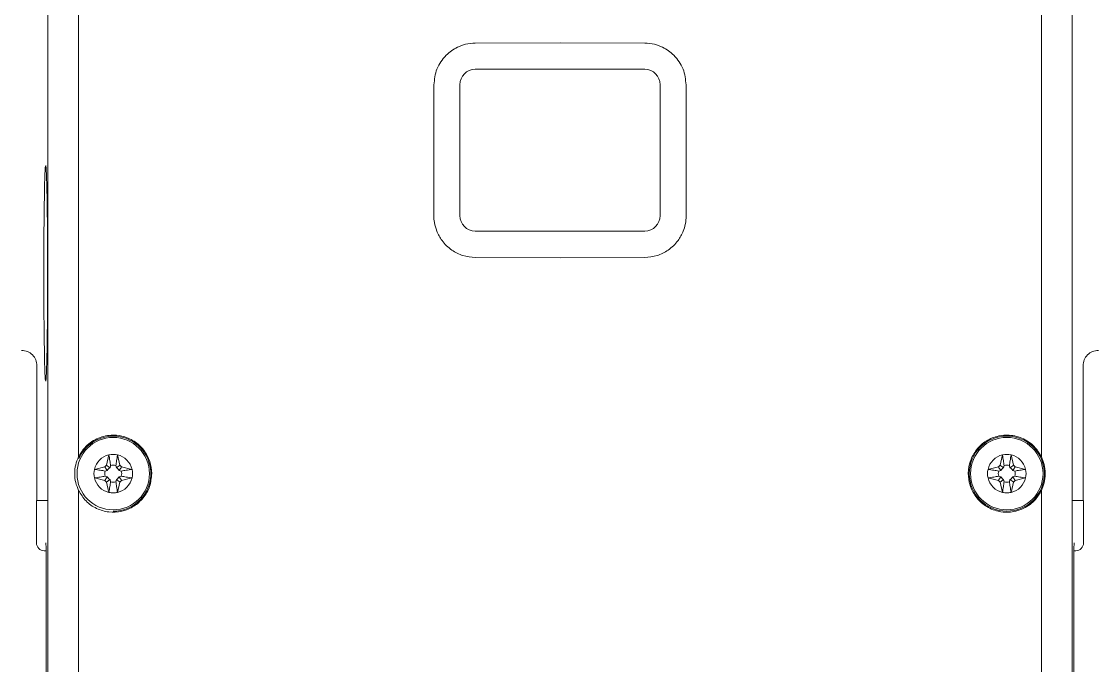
# Model space of a CAD drawing. Extents: x -6836 to 13740, y -142 to 3166.
# Drawn here: x 1492.72 to 1498.09, y 2915.98 to 2919.19 of the extents above; entities that cross this region are included whole.
import ezdxf

# ---------------------------------------------------------------- set-up
doc = ezdxf.new("R2010")
doc.units = 0
doc.header["$LTSCALE"] = 18
doc.header["$MEASUREMENT"] = 0
doc.layers.add('P-EQMT-N', color=3, linetype='Continuous')

# ---------------------------------------------------------------- blocks, each defined once
blk = doc.blocks.new('A$C472C50F8')
at = {"linetype": 'Continuous', "lineweight": 0}
for p, q in [((31.8501, 12.8055), (31.8501, 19.1392)), ((31.8502, 19.1392), (31.8502, 14.149)), ((36.9555, 14.149), (36.9555, 19.1392)), ((36.9557, 19.1392), (36.9557, 12.8055)), ((32.0038, 14.149), (32.0038, 15.9655)), ((36.802, 14.149), (36.802, 15.9655)), ((33.9806, 15.0854), (34.4029, 15.0866)), ((34.4029, 15.0866), (34.8251, 15.0854)), ((34.8251, 14.9551), (33.9806, 14.9551)), ((33.7738, 14.2258), (33.7745, 14.8783)), ((33.9039, 14.8783), (33.9039, 14.2258)), ((34.9019, 14.2258), (34.9019, 14.8783)), ((35.0312, 14.8783), (35.0319, 14.2258)), ((31.8502, 14.149), (31.8502, 9.1589)), ((32.0038, 14.149), (32.0038, 13.0235)), ((33.9806, 14.149), (34.8251, 14.149)), ((36.802, 14.149), (36.802, 13.0235)), ((36.9555, 14.149), (36.9555, 9.1589)), ((34.4029, 14.0161), (33.9806, 14.0174)), ((34.4029, 14.0161), (34.8251, 14.0174)), ((31.7965, 13.4773), (31.7965, 12.9591)), ((37.0093, 12.9591), (37.0093, 13.4773)), ((32.1429, 12.9818), (32.1554, 13.0335)), ((32.1976, 13.0335), (32.2101, 12.9818)), ((36.5957, 12.9818), (36.6081, 13.0335)), ((36.6504, 13.0335), (36.6628, 12.9818)), ((31.7961, 12.9591), (31.7961, 12.8055)), ((31.7965, 12.9591), (31.7961, 12.9591)), ((32.0829, 12.961), (32.1345, 12.9734)), ((32.147, 12.9556), (32.1363, 12.953)), ((32.1634, 12.98), (32.1608, 12.9694)), ((32.1922, 12.9694), (32.1896, 12.98)), ((32.2167, 12.953), (32.206, 12.9556)), ((32.2184, 12.9734), (32.2701, 12.961)), ((36.5356, 12.961), (36.5873, 12.9734)), ((36.5997, 12.9556), (36.5891, 12.953)), ((36.6161, 12.98), (36.6136, 12.9694)), ((36.645, 12.9694), (36.6424, 12.98)), ((36.6694, 12.953), (36.6588, 12.9556)), ((36.6712, 12.9734), (36.7229, 12.961)), ((37.0097, 12.9591), (37.0093, 12.9591)), ((37.0097, 12.8055), (37.0097, 12.9591)), ((32.1345, 12.9063), (32.0829, 12.9187)), ((32.1363, 12.9267), (32.147, 12.9242)), ((32.1554, 12.8462), (32.1429, 12.8979)), ((32.1608, 12.9103), (32.1634, 12.8997)), ((32.1896, 12.8997), (32.1922, 12.9103)), ((32.2101, 12.8979), (32.1976, 12.8462)), ((32.206, 12.9242), (32.2167, 12.9267)), ((32.2701, 12.9187), (32.2184, 12.9063)), ((36.5873, 12.9063), (36.5356, 12.9187)), ((36.5891, 12.9267), (36.5997, 12.9242)), ((36.6081, 12.8462), (36.5957, 12.8979)), ((36.6136, 12.9103), (36.6161, 12.8997)), ((36.6424, 12.8997), (36.645, 12.9103)), ((36.6628, 12.8979), (36.6504, 12.8462)), ((36.6588, 12.9242), (36.6694, 12.9267)), ((36.7229, 12.9187), (36.6712, 12.9063)), ((32.0038, 12.8562), (32.0038, 9.2234)), ((36.802, 12.8562), (36.8019, 9.2234)), ((31.7942, 12.8055), (31.7942, 12.5944)), ((31.7945, 12.8055), (31.7942, 12.8055)), ((31.7961, 12.8055), (31.7945, 12.8055)), ((31.7961, 12.8055), (31.7965, 12.8055)), ((31.7965, 12.8055), (31.8501, 12.8055)), ((31.8502, 12.8055), (31.8501, 12.8055)), ((31.8502, 9.1589), (31.8502, 12.8055)), ((36.9555, 12.8055), (36.9555, 9.1589)), ((36.9557, 12.8055), (36.9555, 12.8055)), ((36.9557, 12.8055), (37.0093, 12.8055)), ((37.0093, 12.8055), (37.0096, 12.8055)), ((37.0112, 12.8055), (37.0096, 12.8055)), ((37.0115, 12.8055), (37.0112, 12.8055)), ((37.0115, 12.5944), (37.0115, 12.8055)), ((31.8329, 12.556), (31.8326, 12.556)), ((31.8426, 12.556), (31.8329, 12.556)), ((31.8426, 12.556), (31.8426, 9.1589)), ((36.9632, 9.1589), (36.9632, 12.556)), ((36.9728, 12.556), (36.9632, 12.556)), ((36.9731, 12.556), (36.9728, 12.556))]:
    blk.add_line(p, q, dxfattribs=at)
for centre, radius in [((32.1765, 12.9399), 0.1804), ((36.6293, 12.9399), 0.1871), ((36.6293, 12.9399), 0.1804)]:
    blk.add_circle(centre, radius, dxfattribs=at)
for centre, radius, start, end in [((33.9806, 14.8783), 0.0768, 90, 180), ((34.8251, 14.8783), 0.0768, 0, 90), ((33.9806, 14.2258), 0.0768, 180, 270), ((34.8251, 14.2258), 0.0768, 270, 0), ((32.1765, 12.9399), 0.1871, 270, 156.2587), ((32.1765, 12.9399), 0.096, 102.709, 167.291), ((32.1765, 12.9399), 0.096, 77.291, 102.709), ((32.1765, 12.9399), 0.096, 12.709, 77.291), ((36.6293, 12.9399), 0.096, 102.709, 167.291), ((36.6293, 12.9399), 0.096, 77.291, 102.709), ((36.6293, 12.9399), 0.096, 12.709, 77.291), ((32.1765, 12.9399), 0.096, 167.291, 192.709), ((32.1765, 12.9399), 0.0423, 161.9052, 198.0948), ((32.1765, 12.9399), 0.0537, 128.6822, 141.3178), ((32.1765, 12.9399), 0.0334, 118.0076, 151.9924), ((32.1765, 12.9399), 0.0423, 71.9052, 108.0948), ((32.1765, 12.9399), 0.0334, 28.0076, 61.9924), ((32.1765, 12.9399), 0.0537, 38.6822, 51.3178), ((32.1765, 12.9399), 0.0423, 341.9052, 18.0948), ((32.1765, 12.9399), 0.096, 347.291, 12.709), ((36.6293, 12.9399), 0.096, 167.291, 192.709), ((36.6293, 12.9399), 0.0423, 161.9052, 198.0948), ((36.6293, 12.9399), 0.0537, 128.6822, 141.3178), ((36.6293, 12.9399), 0.0334, 118.0076, 151.9924), ((36.6293, 12.9399), 0.0423, 71.9052, 108.0948), ((36.6293, 12.9399), 0.0334, 28.0076, 61.9924), ((36.6293, 12.9399), 0.0537, 38.6822, 51.3178), ((36.6293, 12.9399), 0.0423, 341.9052, 18.0948), ((36.6293, 12.9399), 0.096, 347.291, 12.709), ((32.1765, 12.9399), 0.096, 192.709, 257.291), ((32.1765, 12.9399), 0.0537, 218.6822, 231.3178), ((32.1765, 12.9399), 0.0334, 208.0076, 241.9924), ((32.1765, 12.9399), 0.0423, 251.9052, 288.0948), ((32.1765, 12.9399), 0.0334, 298.0076, 331.9924), ((32.1765, 12.9399), 0.096, 282.709, 347.291), ((32.1765, 12.9399), 0.0537, 308.6822, 321.3178), ((36.6293, 12.9399), 0.096, 192.709, 257.291), ((36.6293, 12.9399), 0.0537, 218.6822, 231.3178), ((36.6293, 12.9399), 0.0334, 208.0076, 241.9924), ((36.6293, 12.9399), 0.0423, 251.9052, 288.0948), ((36.6293, 12.9399), 0.0334, 298.0076, 331.9924), ((36.6293, 12.9399), 0.096, 282.709, 347.291), ((36.6293, 12.9399), 0.0537, 308.6822, 321.3178), ((32.1765, 12.9399), 0.096, 257.291, 270), ((32.1765, 12.9399), 0.096, 270, 282.709), ((36.6293, 12.9399), 0.096, 257.291, 270), ((36.6293, 12.9399), 0.096, 270, 282.709), ((31.8326, 12.5944), 0.0384, 180, 270), ((36.9731, 12.5944), 0.0384, 270, 0)]:
    blk.add_arc(centre, radius, start, end, dxfattribs=at)
blk.add_ellipse((31.84, 13.9379), major_axis=(0, 0.5374), ratio=0.017455, dxfattribs=at)
for points, knots in [([(33.7745, 14.8783), (33.7774, 14.905), (33.7819, 14.9454), (33.8081, 14.9934), (33.8402, 15.033), (33.883, 15.0631), (33.9337, 15.0819), (33.9644, 15.0842), (33.9806, 15.0854)], [0, 0, 0, 0, 0.245387, 0.372555, 0.502382, 0.715845, 0.849157, 1, 1, 1, 1]), ([(34.8251, 15.0854), (34.8414, 15.0842), (34.8721, 15.0819), (34.9228, 15.0631), (34.9656, 15.033), (34.9976, 14.9934), (35.0238, 14.9454), (35.0283, 14.905), (35.0312, 14.8783)], [0, 0, 0, 0, 0.150847, 0.284161, 0.497618, 0.627448, 0.754617, 1, 1, 1, 1]), ([(33.7885, 14.149), (33.7838, 14.163), (33.7754, 14.1879), (33.7743, 14.2142), (33.7738, 14.2258)], [0, 0, 0, 0, 0.559543, 1, 1, 1, 1]), ([(35.0319, 14.2258), (35.0311, 14.2111), (35.0297, 14.1848), (35.0211, 14.1599), (35.0173, 14.149)], [0, 0, 0, 0, 0.55993, 1, 1, 1, 1]), ([(33.9806, 14.0174), (33.9599, 14.0193), (33.9184, 14.0232), (33.8603, 14.0529), (33.8144, 14.0957), (33.7965, 14.1326), (33.7885, 14.149)], [0, 0, 0, 0, 0.251894, 0.503432, 0.779335, 1, 1, 1, 1]), ([(34.8251, 14.0174), (34.8459, 14.0193), (34.8874, 14.0232), (34.9454, 14.0529), (34.9914, 14.0957), (35.0093, 14.1326), (35.0173, 14.149)], [0, 0, 0, 0, 0.2518935, 0.5034315, 0.7793333, 1, 1, 1, 1]), ([(31.7965, 13.4773), (31.7954, 13.4874), (31.7931, 13.5076), (31.7751, 13.5327), (31.75, 13.5507), (31.7298, 13.5529), (31.7197, 13.554)], [0, 0, 0, 0, 0.251204, 0.500001, 0.74879, 1, 1, 1, 1]), ([(37.0861, 13.554), (37.0759, 13.5529), (37.0558, 13.5507), (37.0306, 13.5327), (37.0126, 13.5076), (37.0104, 13.4874), (37.0093, 13.4773)], [0, 0, 0, 0, 0.2512084, 0.4999993, 0.7487963, 1, 1, 1, 1]), ([(32.0038, 13.0235), (32.0131, 13.0393), (32.0353, 13.0767), (32.0923, 13.1175), (32.1587, 13.1346), (32.2238, 13.1292), (32.2822, 13.1048), (32.3308, 13.0597), (32.3625, 13.0025), (32.3665, 12.9606), (32.3684, 12.9399)], [0, 0, 0, 0, 0.1066694, 0.2521295, 0.3957053, 0.499174, 0.629719, 0.7566658, 0.8800718, 1, 1, 1, 1]), ([(36.802, 13.0235), (36.7926, 13.0393), (36.7707, 13.0763), (36.7144, 13.117), (36.6487, 13.1344), (36.5838, 13.1296), (36.5256, 13.106), (36.4762, 13.0616), (36.4451, 13.0052), (36.434, 12.9431), (36.4431, 12.8805), (36.4726, 12.8227), (36.5214, 12.7762), (36.58, 12.751), (36.6326, 12.7462), (36.676, 12.7523), (36.7237, 12.7695), (36.7711, 12.8039), (36.7928, 12.8407), (36.802, 12.8562)], [0, 0, 0, 0, 0.053172, 0.12468, 0.196485, 0.247513, 0.312664, 0.375917, 0.437301, 0.496847, 0.556274, 0.618095, 0.682338, 0.749024, 0.799963, 0.834917, 0.876142, 0.947726, 1, 1, 1, 1]), ([(32.0038, 12.8562), (31.9985, 12.869), (31.9876, 12.8955), (31.983, 12.9395), (31.9875, 12.9838), (31.9984, 13.0105), (32.0038, 13.0235)], [0, 0, 0, 0, 0.239954, 0.497901, 0.756223, 1, 1, 1, 1]), ([(32.1634, 12.98), (32.1622, 12.9881), (32.1595, 13.006), (32.1569, 13.0238), (32.1554, 13.0335)], [0, 0, 0, 0, 0.452333, 1, 1, 1, 1]), ([(32.1896, 12.98), (32.1908, 12.9881), (32.1935, 13.006), (32.1961, 13.0238), (32.1976, 13.0335)], [0, 0, 0, 0, 0.452333, 1, 1, 1, 1]), ([(36.6161, 12.98), (36.6149, 12.9881), (36.6123, 13.006), (36.6096, 13.0238), (36.6081, 13.0335)], [0, 0, 0, 0, 0.452333, 1, 1, 1, 1]), ([(36.6424, 12.98), (36.6436, 12.9881), (36.6462, 13.006), (36.6489, 13.0238), (36.6504, 13.0335)], [0, 0, 0, 0, 0.452333, 1, 1, 1, 1]), ([(36.8212, 12.9399), (36.8202, 12.9555), (36.8184, 12.9847), (36.8072, 13.0112), (36.802, 13.0235)], [0, 0, 0, 0, 0.538459, 1, 1, 1, 1]), ([(32.3684, 12.9399), (32.3663, 12.9184), (32.3621, 12.8749), (32.3291, 12.8179), (32.2804, 12.7742), (32.22, 12.7491), (32.1543, 12.7456), (32.0919, 12.7638), (32.0376, 12.8008), (32.015, 12.8378), (32.0038, 12.8562)], [0, 0, 0, 0, 0.124507, 0.252013, 0.372312, 0.500699, 0.62601, 0.749768, 0.875091, 1, 1, 1, 1]), ([(32.1363, 12.953), (32.1282, 12.9542), (32.1104, 12.9568), (32.0926, 12.9595), (32.0829, 12.961)], [0, 0, 0, 0, 0.452332, 1, 1, 1, 1]), ([(32.147, 12.9556), (32.1447, 12.9587), (32.1403, 12.9646), (32.1364, 12.9706), (32.1345, 12.9734)], [0, 0, 0, 0, 0.526595, 1, 1, 1, 1]), ([(32.1608, 12.9694), (32.1577, 12.9717), (32.1518, 12.9761), (32.1458, 12.98), (32.1429, 12.9818)], [0, 0, 0, 0, 0.526595, 1, 1, 1, 1]), ([(32.1922, 12.9694), (32.1953, 12.9717), (32.2012, 12.9761), (32.2072, 12.98), (32.2101, 12.9818)], [0, 0, 0, 0, 0.526595, 1, 1, 1, 1]), ([(32.206, 12.9556), (32.2083, 12.9587), (32.2127, 12.9646), (32.2166, 12.9706), (32.2184, 12.9734)], [0, 0, 0, 0, 0.526595, 1, 1, 1, 1]), ([(32.2167, 12.953), (32.2248, 12.9542), (32.2426, 12.9568), (32.2604, 12.9595), (32.2701, 12.961)], [0, 0, 0, 0, 0.452333, 1, 1, 1, 1]), ([(36.5891, 12.953), (36.581, 12.9542), (36.5631, 12.9568), (36.5454, 12.9595), (36.5356, 12.961)], [0, 0, 0, 0, 0.452332, 1, 1, 1, 1]), ([(36.5997, 12.9556), (36.5974, 12.9587), (36.593, 12.9646), (36.5891, 12.9706), (36.5873, 12.9734)], [0, 0, 0, 0, 0.526595, 1, 1, 1, 1]), ([(36.6136, 12.9694), (36.6104, 12.9717), (36.6045, 12.9761), (36.5985, 12.98), (36.5957, 12.9818)], [0, 0, 0, 0, 0.526594, 1, 1, 1, 1]), ([(36.645, 12.9694), (36.6481, 12.9717), (36.654, 12.9761), (36.66, 12.98), (36.6628, 12.9818)], [0, 0, 0, 0, 0.526595, 1, 1, 1, 1]), ([(36.6588, 12.9556), (36.6611, 12.9587), (36.6655, 12.9646), (36.6694, 12.9706), (36.6712, 12.9734)], [0, 0, 0, 0, 0.526595, 1, 1, 1, 1]), ([(36.6694, 12.953), (36.6775, 12.9542), (36.6954, 12.9568), (36.7131, 12.9595), (36.7229, 12.961)], [0, 0, 0, 0, 0.452332, 1, 1, 1, 1]), ([(36.802, 12.8562), (36.8072, 12.8685), (36.8184, 12.895), (36.8202, 12.9242), (36.8212, 12.9399)], [0, 0, 0, 0, 0.460819, 1, 1, 1, 1]), ([(32.1363, 12.9267), (32.1282, 12.9255), (32.1104, 12.9229), (32.0926, 12.9202), (32.0829, 12.9187)], [0, 0, 0, 0, 0.452332, 1, 1, 1, 1]), ([(32.147, 12.9242), (32.1447, 12.9211), (32.1403, 12.9152), (32.1364, 12.9091), (32.1345, 12.9063)], [0, 0, 0, 0, 0.526595, 1, 1, 1, 1]), ([(32.1429, 12.8979), (32.1465, 12.9002), (32.1525, 12.9041), (32.1584, 12.9085), (32.1608, 12.9103)], [0, 0, 0, 0, 0.593404, 1, 1, 1, 1]), ([(32.1634, 12.8997), (32.1622, 12.8916), (32.1595, 12.8737), (32.1569, 12.856), (32.1554, 12.8462)], [0, 0, 0, 0, 0.452332, 1, 1, 1, 1]), ([(32.1896, 12.8997), (32.1908, 12.8916), (32.1935, 12.8737), (32.1961, 12.856), (32.1976, 12.8462)], [0, 0, 0, 0, 0.452332, 1, 1, 1, 1]), ([(32.1922, 12.9103), (32.1953, 12.908), (32.2012, 12.9036), (32.2072, 12.8997), (32.2101, 12.8979)], [0, 0, 0, 0, 0.5265946, 1, 1, 1, 1]), ([(32.206, 12.9242), (32.2083, 12.9211), (32.2127, 12.9152), (32.2166, 12.9091), (32.2184, 12.9063)], [0, 0, 0, 0, 0.526595, 1, 1, 1, 1]), ([(32.2167, 12.9267), (32.2248, 12.9255), (32.2426, 12.9229), (32.2604, 12.9202), (32.2701, 12.9187)], [0, 0, 0, 0, 0.452333, 1, 1, 1, 1]), ([(36.5891, 12.9267), (36.581, 12.9255), (36.5631, 12.9229), (36.5454, 12.9202), (36.5356, 12.9187)], [0, 0, 0, 0, 0.452332, 1, 1, 1, 1]), ([(36.5997, 12.9242), (36.5974, 12.9211), (36.593, 12.9152), (36.5891, 12.9091), (36.5873, 12.9063)], [0, 0, 0, 0, 0.526595, 1, 1, 1, 1]), ([(36.5957, 12.8979), (36.5992, 12.9002), (36.6053, 12.9041), (36.6112, 12.9085), (36.6136, 12.9103)], [0, 0, 0, 0, 0.593405, 1, 1, 1, 1]), ([(36.6161, 12.8997), (36.6149, 12.8916), (36.6123, 12.8737), (36.6096, 12.856), (36.6081, 12.8462)], [0, 0, 0, 0, 0.452332, 1, 1, 1, 1]), ([(36.6424, 12.8997), (36.6436, 12.8916), (36.6462, 12.8737), (36.6489, 12.856), (36.6504, 12.8462)], [0, 0, 0, 0, 0.452332, 1, 1, 1, 1]), ([(36.645, 12.9103), (36.6481, 12.908), (36.654, 12.9036), (36.66, 12.8997), (36.6628, 12.8979)], [0, 0, 0, 0, 0.526595, 1, 1, 1, 1]), ([(36.6588, 12.9242), (36.6611, 12.9211), (36.6655, 12.9152), (36.6694, 12.9091), (36.6712, 12.9063)], [0, 0, 0, 0, 0.526595, 1, 1, 1, 1]), ([(36.6694, 12.9267), (36.6775, 12.9255), (36.6954, 12.9229), (36.7131, 12.9202), (36.7229, 12.9187)], [0, 0, 0, 0, 0.452332, 1, 1, 1, 1]), ([(31.8407, 12.5944), (31.841, 12.5894), (31.8417, 12.5804), (31.8423, 12.5635), (31.8426, 12.556)], [0, 0, 0, 0, 0.5535174, 1, 1, 1, 1]), ([(36.9632, 12.556), (36.9635, 12.566), (36.9641, 12.5837), (36.9648, 12.5912), (36.9651, 12.5944)], [0, 0, 0, 0, 0.56731, 1, 1, 1, 1])]:
    blk.add_open_spline(points, degree=3, knots=knots, dxfattribs=at)

msp = doc.modelspace()

# ---------------------------------------------------------------- block references
at = {"layer": 'P-EQMT-N'}
msp.add_blockref('A$C472C50F8', (1461, 2904), dxfattribs=at)

doc.saveas('drawing.dxf')
